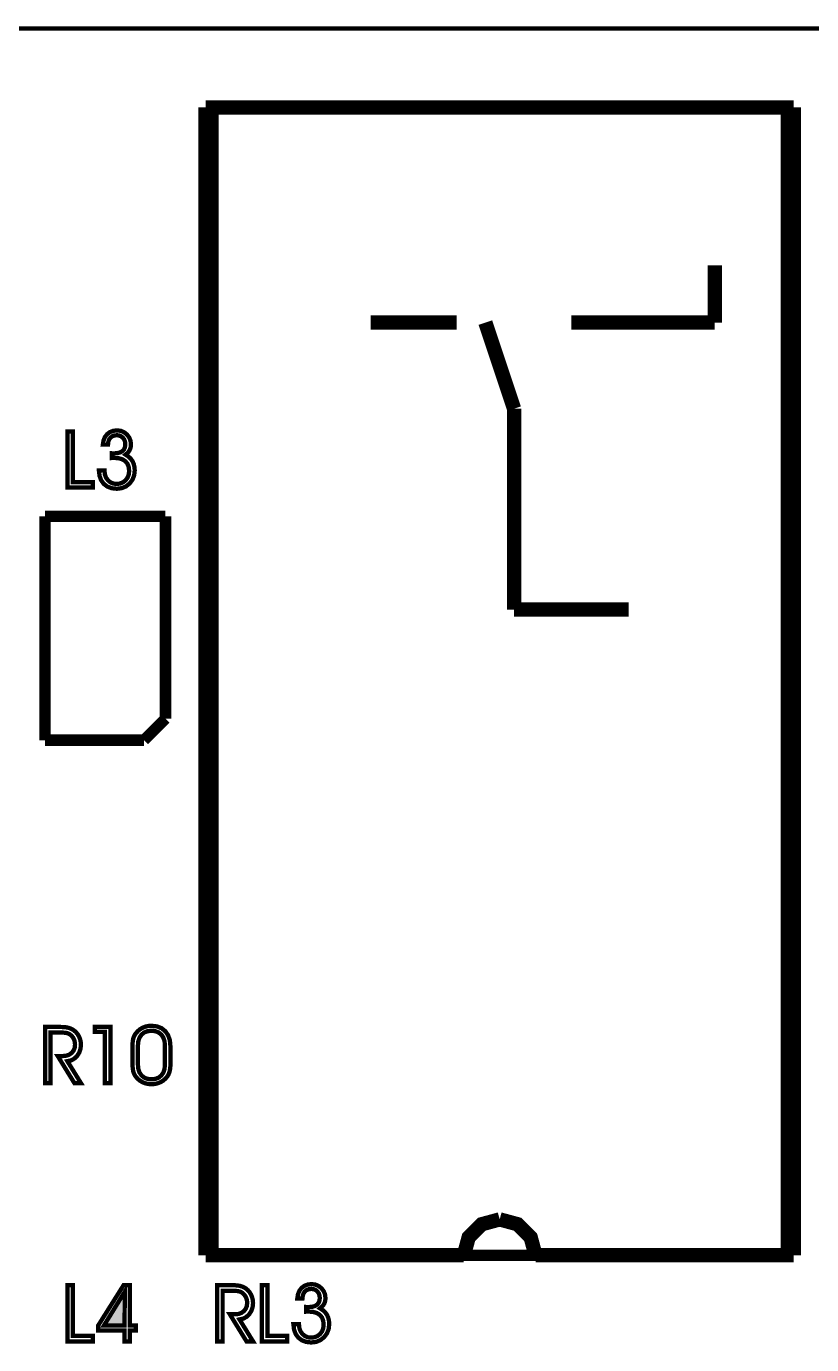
# Model space of a CAD drawing. Extents: x -2.25 to 2.25, y -2.04 to 2.05.
# Drawn here: x -1.2 to -0.652, y -0.724 to 0.195 of the extents above; entities that cross this region are included whole.
import ezdxf

# ---------------------------------------------------------------- set-up
doc = ezdxf.new("R2010")
doc.units = 0
doc.header["$LTSCALE"] = 0.000394
doc.layers.add('DD', color=7, linetype='CONTINUOUS')
doc.layers.add('TO', color=7, linetype='CONTINUOUS')

msp = doc.modelspace()

# ---------------------------------------------------------------- linework, layer by layer
at = {"layer": 'DD', "linetype": 'CONTINUOUS', "const_width": 0.003}
msp.add_lwpolyline([(-1.89, 0.193307), (1.81, 0.193307)], dxfattribs=at)
at = {"layer": 'TO', "color": 7, "linetype": 'CONTINUOUS'}
for points, const_width in [([(-1.074996, 0.138307), (-0.665, 0.138307)], 0.009996), ([(-1.074996, -0.661689), (-1.074996, 0.138307)], 0.009996), ([(-1.069996, -0.661689), (-1.069996, 0.138307)], 0.007996), ([(-1.069996, 0.138307), (-0.67, 0.138307)], 0.007996), ([(-0.67, -0.661689), (-0.67, 0.138307)], 0.007996), ([(-0.665, -0.661689), (-0.665, 0.138307)], 0.009996), ([(-0.719996, -0.011689), (-0.719996, 0.028307)], 0.009996), ([(-0.96, -0.011689), (-0.9, -0.011689)], 0.009996), ([(-0.88, -0.011689), (-0.859996, -0.071689)], 0.009996), ([(-0.819996, -0.011689), (-0.719996, -0.011689)], 0.009996), ([(-0.859996, -0.211689), (-0.859996, -0.071689)], 0.009996), ([(-1.153744, -0.126693), (-1.17137, -0.126693), (-1.17137, -0.087575), (-1.1675, -0.087575), (-1.1675, -0.122906), (-1.153744, -0.122906), (-1.153744, -0.126693)], 0.003), ([(-1.153744, -0.126693), (-1.17137, -0.126693), (-1.17137, -0.087575), (-1.1675, -0.087575), (-1.1675, -0.122906), (-1.153744, -0.122906), (-1.153744, -0.126693)], 0.003), ([(-1.1455, -0.114819), (-1.1455, -0.115138), (-1.145233, -0.117575), (-1.144433, -0.119717), (-1.143098, -0.121567), (-1.141367, -0.122983), (-1.139384, -0.123834), (-1.137146, -0.124118), (-1.134737, -0.123836), (-1.132629, -0.122988), (-1.130819, -0.121575), (-1.129438, -0.119725), (-1.12861, -0.117563), (-1.128335, -0.115083), (-1.128627, -0.112333), (-1.129504, -0.110061), (-1.130965, -0.108272), (-1.132991, -0.10698), (-1.135564, -0.106206), (-1.138677, -0.105949), (-1.13912, -0.105949), (-1.139492, -0.105952), (-1.139787, -0.105961), (-1.14004, -0.105972), (-1.140266, -0.105987), (-1.140476, -0.106004), (-1.140476, -0.102752), (-1.14027, -0.102768), (-1.140057, -0.102784), (-1.139835, -0.102795), (-1.139558, -0.102804), (-1.139208, -0.102807), (-1.13878, -0.102807), (-1.136415, -0.102629), (-1.134478, -0.102096), (-1.132965, -0.101209), (-1.131886, -0.099966), (-1.131237, -0.098377), (-1.13102, -0.096441), (-1.131206, -0.094716), (-1.131763, -0.09321), (-1.132689, -0.091921), (-1.133894, -0.090935), (-1.135287, -0.090346), (-1.13687, -0.09015), (-1.13865, -0.090342), (-1.140154, -0.09092), (-1.141382, -0.091882), (-1.142304, -0.093192), (-1.142868, -0.094809), (-1.143079, -0.096736), (-1.146657, -0.096736), (-1.146223, -0.093898), (-1.145248, -0.091479), (-1.143732, -0.08948), (-1.141751, -0.08799), (-1.139403, -0.087094), (-1.136689, -0.086795), (-1.134151, -0.087113), (-1.131879, -0.088066), (-1.129874, -0.089654), (-1.128315, -0.091681), (-1.127379, -0.093944), (-1.127067, -0.096441), (-1.127168, -0.097933), (-1.127469, -0.09929), (-1.127969, -0.100512), (-1.128691, -0.101636), (-1.129654, -0.102695), (-1.130854, -0.103693), (-1.128902, -0.104939), (-1.1273, -0.106421), (-1.126051, -0.108142), (-1.125155, -0.110095), (-1.124617, -0.112285), (-1.124437, -0.114709), (-1.124831, -0.11812), (-1.126016, -0.121148), (-1.127996, -0.123795), (-1.130572, -0.125837), (-1.133549, -0.127063), (-1.136925, -0.127472), (-1.140482, -0.127096), (-1.143502, -0.125968), (-1.145988, -0.124091), (-1.147845, -0.121556), (-1.148982, -0.118466), (-1.149398, -0.114819), (-1.1455, -0.114819)], 0.003), ([(-1.1455, -0.114819), (-1.1455, -0.115138), (-1.145233, -0.117575), (-1.144433, -0.119717), (-1.143098, -0.121567), (-1.141367, -0.122983), (-1.139384, -0.123834), (-1.137146, -0.124118), (-1.134737, -0.123836), (-1.132629, -0.122988), (-1.130819, -0.121575), (-1.129438, -0.119725), (-1.12861, -0.117563), (-1.128335, -0.115083), (-1.128627, -0.112333), (-1.129504, -0.110061), (-1.130965, -0.108272), (-1.132991, -0.10698), (-1.135564, -0.106206), (-1.138677, -0.105949), (-1.13912, -0.105949), (-1.139492, -0.105952), (-1.139787, -0.105961), (-1.14004, -0.105972), (-1.140266, -0.105987), (-1.140476, -0.106004), (-1.140476, -0.102752), (-1.14027, -0.102768), (-1.140057, -0.102784), (-1.139835, -0.102795), (-1.139558, -0.102804), (-1.139208, -0.102807), (-1.13878, -0.102807), (-1.136415, -0.102629), (-1.134478, -0.102096), (-1.132965, -0.101209), (-1.131886, -0.099966), (-1.131237, -0.098377), (-1.13102, -0.096441), (-1.131206, -0.094716), (-1.131763, -0.09321), (-1.132689, -0.091921), (-1.133894, -0.090935), (-1.135287, -0.090346), (-1.13687, -0.09015), (-1.13865, -0.090342), (-1.140154, -0.09092), (-1.141382, -0.091882), (-1.142304, -0.093192), (-1.142868, -0.094809), (-1.143079, -0.096736), (-1.146657, -0.096736), (-1.146223, -0.093898), (-1.145248, -0.091479), (-1.143732, -0.08948), (-1.141751, -0.08799), (-1.139403, -0.087094), (-1.136689, -0.086795), (-1.134151, -0.087113), (-1.131879, -0.088066), (-1.129874, -0.089654), (-1.128315, -0.091681), (-1.127379, -0.093944), (-1.127067, -0.096441), (-1.127168, -0.097933), (-1.127469, -0.09929), (-1.127969, -0.100512), (-1.128691, -0.101636), (-1.129654, -0.102695), (-1.130854, -0.103693), (-1.128902, -0.104939), (-1.1273, -0.106421), (-1.126051, -0.108142), (-1.125155, -0.110095), (-1.124617, -0.112285), (-1.124437, -0.114709), (-1.124831, -0.11812), (-1.126016, -0.121148), (-1.127996, -0.123795), (-1.130572, -0.125837), (-1.133549, -0.127063), (-1.136925, -0.127472), (-1.140482, -0.127096), (-1.143502, -0.125968), (-1.145988, -0.124091), (-1.147845, -0.121556), (-1.148982, -0.118466), (-1.149398, -0.114819), (-1.1455, -0.114819)], 0.003), ([(-1.186996, -0.302689), (-1.186996, -0.146689)], 0.007996), ([(-1.186996, -0.146689), (-1.102996, -0.146689)], 0.007996), ([(-1.102996, -0.287689), (-1.102996, -0.146689)], 0.007996), ([(-0.859996, -0.211689), (-0.779996, -0.211689)], 0.009996), ([(-1.117996, -0.302689), (-1.102996, -0.287689)], 0.007996), ([(-1.186996, -0.302689), (-1.117996, -0.302689)], 0.007996), ([(-1.183122, -0.506417), (-1.183122, -0.541693), (-1.186909, -0.541693), (-1.186909, -0.502575), (-1.176402, -0.502575), (-1.174242, -0.502633), (-1.172385, -0.502807), (-1.170827, -0.503098), (-1.169465, -0.503522), (-1.168191, -0.5041), (-1.167, -0.504831), (-1.165551, -0.506044), (-1.164321, -0.507503), (-1.163307, -0.509213), (-1.162551, -0.511075), (-1.162099, -0.513009), (-1.161949, -0.515016), (-1.162248, -0.517903), (-1.163147, -0.520508), (-1.164646, -0.522831), (-1.166599, -0.524689), (-1.16885, -0.52588), (-1.171402, -0.526406), (-1.161949, -0.541693), (-1.166516, -0.541693), (-1.178126, -0.522831), (-1.174421, -0.522831), (-1.172101, -0.522589), (-1.17009, -0.521865), (-1.168386, -0.520657), (-1.167095, -0.519069), (-1.166318, -0.517203), (-1.166059, -0.515063), (-1.166138, -0.513729), (-1.166375, -0.512475), (-1.166772, -0.511303), (-1.167319, -0.510224), (-1.168022, -0.50924), (-1.168882, -0.50835), (-1.169705, -0.50772), (-1.170631, -0.507222), (-1.171661, -0.506854), (-1.173027, -0.506612), (-1.174959, -0.506466), (-1.177457, -0.506417), (-1.183122, -0.506417)], 0.003), ([(-1.183122, -0.506417), (-1.183122, -0.541693), (-1.186909, -0.541693), (-1.186909, -0.502575), (-1.176402, -0.502575), (-1.174242, -0.502633), (-1.172385, -0.502807), (-1.170827, -0.503098), (-1.169465, -0.503522), (-1.168191, -0.5041), (-1.167, -0.504831), (-1.165551, -0.506044), (-1.164321, -0.507503), (-1.163307, -0.509213), (-1.162551, -0.511075), (-1.162099, -0.513009), (-1.161949, -0.515016), (-1.162248, -0.517903), (-1.163147, -0.520508), (-1.164646, -0.522831), (-1.166599, -0.524689), (-1.16885, -0.52588), (-1.171402, -0.526406), (-1.161949, -0.541693), (-1.166516, -0.541693), (-1.178126, -0.522831), (-1.174421, -0.522831), (-1.172101, -0.522589), (-1.17009, -0.521865), (-1.168386, -0.520657), (-1.167095, -0.519069), (-1.166318, -0.517203), (-1.166059, -0.515063), (-1.166138, -0.513729), (-1.166375, -0.512475), (-1.166772, -0.511303), (-1.167319, -0.510224), (-1.168022, -0.50924), (-1.168882, -0.50835), (-1.169705, -0.50772), (-1.170631, -0.507222), (-1.171661, -0.506854), (-1.173027, -0.506612), (-1.174959, -0.506466), (-1.177457, -0.506417), (-1.183122, -0.506417)], 0.003), ([(-1.141244, -0.541693), (-1.145327, -0.541693), (-1.145327, -0.505929), (-1.15215, -0.505929), (-1.15215, -0.502575), (-1.141244, -0.502575), (-1.141244, -0.541693)], 0.003), ([(-1.141244, -0.541693), (-1.145327, -0.541693), (-1.145327, -0.505929), (-1.15215, -0.505929), (-1.15215, -0.502575), (-1.141244, -0.502575), (-1.141244, -0.541693)], 0.003), ([(-1.126004, -0.527937), (-1.126004, -0.516339), (-1.125943, -0.514018), (-1.125762, -0.512115), (-1.125465, -0.510626), (-1.12503, -0.509376), (-1.12444, -0.508179), (-1.123693, -0.507039), (-1.122306, -0.505471), (-1.120726, -0.504162), (-1.118953, -0.503114), (-1.117021, -0.502358), (-1.114964, -0.501901), (-1.11278, -0.501748), (-1.108971, -0.502173), (-1.10574, -0.503445), (-1.103087, -0.505563), (-1.101117, -0.50843), (-1.099934, -0.511949), (-1.099539, -0.516118), (-1.099539, -0.528102), (-1.099597, -0.530093), (-1.099769, -0.531842), (-1.100055, -0.533346), (-1.100461, -0.534683), (-1.101003, -0.535905), (-1.101685, -0.537016), (-1.10304, -0.538625), (-1.104626, -0.539969), (-1.106445, -0.541051), (-1.108437, -0.54184), (-1.110548, -0.542314), (-1.11278, -0.542472), (-1.11496, -0.542322), (-1.11701, -0.541871), (-1.118933, -0.541114), (-1.120713, -0.540073), (-1.122317, -0.538762), (-1.123748, -0.537181), (-1.124463, -0.536106), (-1.125035, -0.534881), (-1.125465, -0.533512), (-1.125762, -0.531934), (-1.125943, -0.530074), (-1.126004, -0.527937)], 0.003), ([(-1.126004, -0.527937), (-1.126004, -0.516339), (-1.125943, -0.514018), (-1.125762, -0.512115), (-1.125465, -0.510626), (-1.12503, -0.509376), (-1.12444, -0.508179), (-1.123693, -0.507039), (-1.122306, -0.505471), (-1.120726, -0.504162), (-1.118953, -0.503114), (-1.117021, -0.502358), (-1.114964, -0.501901), (-1.11278, -0.501748), (-1.108971, -0.502173), (-1.10574, -0.503445), (-1.103087, -0.505563), (-1.101117, -0.50843), (-1.099934, -0.511949), (-1.099539, -0.516118), (-1.099539, -0.528102), (-1.099597, -0.530093), (-1.099769, -0.531842), (-1.100055, -0.533346), (-1.100461, -0.534683), (-1.101003, -0.535905), (-1.101685, -0.537016), (-1.10304, -0.538625), (-1.104626, -0.539969), (-1.106445, -0.541051), (-1.108437, -0.54184), (-1.110548, -0.542314), (-1.11278, -0.542472), (-1.11496, -0.542322), (-1.11701, -0.541871), (-1.118933, -0.541114), (-1.120713, -0.540073), (-1.122317, -0.538762), (-1.123748, -0.537181), (-1.124463, -0.536106), (-1.125035, -0.534881), (-1.125465, -0.533512), (-1.125762, -0.531934), (-1.125943, -0.530074), (-1.126004, -0.527937)], 0.003), ([(-1.122217, -0.528772), (-1.121938, -0.531777), (-1.121104, -0.534301), (-1.119713, -0.536346), (-1.117838, -0.537854), (-1.11553, -0.53876), (-1.112791, -0.539063), (-1.11006, -0.538763), (-1.107756, -0.537866), (-1.105878, -0.536374), (-1.104492, -0.534348), (-1.10366, -0.53185), (-1.103382, -0.528882), (-1.103382, -0.515394), (-1.10366, -0.512441), (-1.104497, -0.509946), (-1.105894, -0.507909), (-1.107777, -0.506413), (-1.110076, -0.505516), (-1.112791, -0.505217), (-1.11553, -0.505519), (-1.117838, -0.506425), (-1.119713, -0.507937), (-1.121104, -0.51), (-1.121938, -0.512538), (-1.122217, -0.515559), (-1.122217, -0.528772)], 0.003), ([(-1.122217, -0.528772), (-1.121938, -0.531777), (-1.121104, -0.534301), (-1.119713, -0.536346), (-1.117838, -0.537854), (-1.11553, -0.53876), (-1.112791, -0.539063), (-1.11006, -0.538763), (-1.107756, -0.537866), (-1.105878, -0.536374), (-1.104492, -0.534348), (-1.10366, -0.53185), (-1.103382, -0.528882), (-1.103382, -0.515394), (-1.10366, -0.512441), (-1.104497, -0.509946), (-1.105894, -0.507909), (-1.107777, -0.506413), (-1.110076, -0.505516), (-1.112791, -0.505217), (-1.11553, -0.505519), (-1.117838, -0.506425), (-1.119713, -0.507937), (-1.121104, -0.51), (-1.121938, -0.512538), (-1.122217, -0.515559), (-1.122217, -0.528772)], 0.003), ([(-0.869996, -0.636685), (-0.882597, -0.640107), (-0.891574, -0.649085), (-0.894996, -0.661685)], 0.009996), ([(-0.869996, -0.636685), (-0.882597, -0.640107), (-0.891574, -0.649085), (-0.894996, -0.661685)], 0.009996), ([(-0.844996, -0.661685), (-0.848418, -0.649085), (-0.857396, -0.640107), (-0.869996, -0.636685)], 0.009996), ([(-0.844996, -0.661685), (-0.848418, -0.649085), (-0.857396, -0.640107), (-0.869996, -0.636685)], 0.009996), ([(-1.074996, -0.661689), (-0.895, -0.661689)], 0.009996), ([(-1.069996, -0.661689), (-0.67, -0.661689)], 0.007996), ([(-0.844996, -0.661689), (-0.665, -0.661689)], 0.009996), ([(-1.153744, -0.721693), (-1.17137, -0.721693), (-1.17137, -0.682575), (-1.1675, -0.682575), (-1.1675, -0.717906), (-1.153744, -0.717906), (-1.153744, -0.721693)], 0.003), ([(-1.153744, -0.721693), (-1.17137, -0.721693), (-1.17137, -0.682575), (-1.1675, -0.682575), (-1.1675, -0.717906), (-1.153744, -0.717906), (-1.153744, -0.721693)], 0.003), ([(-1.127846, -0.721693), (-1.131634, -0.721693), (-1.131634, -0.714138), (-1.149957, -0.714138), (-1.149957, -0.710724), (-1.132232, -0.682575), (-1.127846, -0.682575), (-1.127846, -0.710724), (-1.123602, -0.710724), (-1.123602, -0.714138), (-1.127846, -0.714138), (-1.127846, -0.721693)], 0.003), ([(-1.127846, -0.721693), (-1.131634, -0.721693), (-1.131634, -0.714138), (-1.149957, -0.714138), (-1.149957, -0.710724), (-1.132232, -0.682575), (-1.127846, -0.682575), (-1.127846, -0.710724), (-1.123602, -0.710724), (-1.123602, -0.714138), (-1.127846, -0.714138), (-1.127846, -0.721693)], 0.003), ([(-1.131524, -0.710724), (-1.13137, -0.687087), (-1.145933, -0.710724), (-1.131524, -0.710724)], 0.003), ([(-1.131524, -0.710724), (-1.13137, -0.687087), (-1.145933, -0.710724), (-1.131524, -0.710724)], 0.003), ([(-1.063122, -0.686417), (-1.063122, -0.721693), (-1.066909, -0.721693), (-1.066909, -0.682575), (-1.056402, -0.682575), (-1.054242, -0.682633), (-1.052385, -0.682807), (-1.050827, -0.683098), (-1.049465, -0.683522), (-1.048191, -0.6841), (-1.047, -0.684831), (-1.045551, -0.686044), (-1.044321, -0.687503), (-1.043307, -0.689213), (-1.042551, -0.691075), (-1.042099, -0.693009), (-1.041949, -0.695016), (-1.042248, -0.697903), (-1.043147, -0.700508), (-1.044646, -0.702831), (-1.046599, -0.704689), (-1.04885, -0.70588), (-1.051402, -0.706406), (-1.041949, -0.721693), (-1.046516, -0.721693), (-1.058126, -0.702831), (-1.054421, -0.702831), (-1.052101, -0.702589), (-1.05009, -0.701865), (-1.048386, -0.700657), (-1.047095, -0.699069), (-1.046318, -0.697203), (-1.046059, -0.695063), (-1.046138, -0.693729), (-1.046375, -0.692475), (-1.046772, -0.691303), (-1.047319, -0.690224), (-1.048022, -0.68924), (-1.048882, -0.68835), (-1.049705, -0.68772), (-1.050631, -0.687222), (-1.051661, -0.686854), (-1.053027, -0.686612), (-1.054959, -0.686466), (-1.057457, -0.686417), (-1.063122, -0.686417)], 0.003), ([(-1.063122, -0.686417), (-1.063122, -0.721693), (-1.066909, -0.721693), (-1.066909, -0.682575), (-1.056402, -0.682575), (-1.054242, -0.682633), (-1.052385, -0.682807), (-1.050827, -0.683098), (-1.049465, -0.683522), (-1.048191, -0.6841), (-1.047, -0.684831), (-1.045551, -0.686044), (-1.044321, -0.687503), (-1.043307, -0.689213), (-1.042551, -0.691075), (-1.042099, -0.693009), (-1.041949, -0.695016), (-1.042248, -0.697903), (-1.043147, -0.700508), (-1.044646, -0.702831), (-1.046599, -0.704689), (-1.04885, -0.70588), (-1.051402, -0.706406), (-1.041949, -0.721693), (-1.046516, -0.721693), (-1.058126, -0.702831), (-1.054421, -0.702831), (-1.052101, -0.702589), (-1.05009, -0.701865), (-1.048386, -0.700657), (-1.047095, -0.699069), (-1.046318, -0.697203), (-1.046059, -0.695063), (-1.046138, -0.693729), (-1.046375, -0.692475), (-1.046772, -0.691303), (-1.047319, -0.690224), (-1.048022, -0.68924), (-1.048882, -0.68835), (-1.049705, -0.68772), (-1.050631, -0.687222), (-1.051661, -0.686854), (-1.053027, -0.686612), (-1.054959, -0.686466), (-1.057457, -0.686417), (-1.063122, -0.686417)], 0.003), ([(-1.018146, -0.721693), (-1.035772, -0.721693), (-1.035772, -0.682575), (-1.031902, -0.682575), (-1.031902, -0.717906), (-1.018146, -0.717906), (-1.018146, -0.721693)], 0.003), ([(-1.018146, -0.721693), (-1.035772, -0.721693), (-1.035772, -0.682575), (-1.031902, -0.682575), (-1.031902, -0.717906), (-1.018146, -0.717906), (-1.018146, -0.721693)], 0.003), ([(-1.009902, -0.709819), (-1.009902, -0.710138), (-1.009635, -0.712575), (-1.008835, -0.714717), (-1.0075, -0.716567), (-1.005769, -0.717983), (-1.003785, -0.718834), (-1.001547, -0.719118), (-0.999139, -0.718836), (-0.99703, -0.717988), (-0.99522, -0.716575), (-0.99384, -0.714725), (-0.993012, -0.712563), (-0.992736, -0.710083), (-0.993029, -0.707333), (-0.993906, -0.705061), (-0.995366, -0.703272), (-0.997393, -0.70198), (-0.999965, -0.701206), (-1.003079, -0.700949), (-1.003521, -0.700949), (-1.003893, -0.700952), (-1.004189, -0.700961), (-1.004441, -0.700972), (-1.004668, -0.700987), (-1.004878, -0.701004), (-1.004878, -0.697752), (-1.004671, -0.697768), (-1.004459, -0.697784), (-1.004236, -0.697795), (-1.00396, -0.697804), (-1.00361, -0.697807), (-1.003181, -0.697807), (-1.000817, -0.697629), (-0.99888, -0.697096), (-0.997366, -0.696209), (-0.996288, -0.694966), (-0.995639, -0.693377), (-0.995421, -0.691441), (-0.995607, -0.689716), (-0.996164, -0.68821), (-0.997091, -0.686921), (-0.998295, -0.685935), (-0.999689, -0.685346), (-1.001272, -0.68515), (-1.003051, -0.685342), (-1.004555, -0.68592), (-1.005783, -0.686882), (-1.006705, -0.688192), (-1.00727, -0.689809), (-1.00748, -0.691736), (-1.011059, -0.691736), (-1.010624, -0.688898), (-1.00965, -0.686479), (-1.008134, -0.68448), (-1.006152, -0.68299), (-1.003805, -0.682094), (-1.001091, -0.681795), (-0.998553, -0.682113), (-0.99628, -0.683066), (-0.994276, -0.684654), (-0.992717, -0.686681), (-0.991781, -0.688944), (-0.991469, -0.691441), (-0.991569, -0.692933), (-0.99187, -0.69429), (-0.99237, -0.695512), (-0.993093, -0.696636), (-0.994055, -0.697695), (-0.995256, -0.698693), (-0.993304, -0.699939), (-0.991702, -0.701421), (-0.990453, -0.703142), (-0.989557, -0.705095), (-0.989018, -0.707285), (-0.988839, -0.709709), (-0.989233, -0.71312), (-0.990418, -0.716148), (-0.992398, -0.718795), (-0.994973, -0.720837), (-0.997951, -0.722063), (-1.001327, -0.722472), (-1.004884, -0.722096), (-1.007904, -0.720968), (-1.01039, -0.719091), (-1.012247, -0.716556), (-1.013383, -0.713466), (-1.013799, -0.709819), (-1.009902, -0.709819)], 0.003), ([(-1.009902, -0.709819), (-1.009902, -0.710138), (-1.009635, -0.712575), (-1.008835, -0.714717), (-1.0075, -0.716567), (-1.005769, -0.717983), (-1.003785, -0.718834), (-1.001547, -0.719118), (-0.999139, -0.718836), (-0.99703, -0.717988), (-0.99522, -0.716575), (-0.99384, -0.714725), (-0.993012, -0.712563), (-0.992736, -0.710083), (-0.993029, -0.707333), (-0.993906, -0.705061), (-0.995366, -0.703272), (-0.997393, -0.70198), (-0.999965, -0.701206), (-1.003079, -0.700949), (-1.003521, -0.700949), (-1.003893, -0.700952), (-1.004189, -0.700961), (-1.004441, -0.700972), (-1.004668, -0.700987), (-1.004878, -0.701004), (-1.004878, -0.697752), (-1.004671, -0.697768), (-1.004459, -0.697784), (-1.004236, -0.697795), (-1.00396, -0.697804), (-1.00361, -0.697807), (-1.003181, -0.697807), (-1.000817, -0.697629), (-0.99888, -0.697096), (-0.997366, -0.696209), (-0.996288, -0.694966), (-0.995639, -0.693377), (-0.995421, -0.691441), (-0.995607, -0.689716), (-0.996164, -0.68821), (-0.997091, -0.686921), (-0.998295, -0.685935), (-0.999689, -0.685346), (-1.001272, -0.68515), (-1.003051, -0.685342), (-1.004555, -0.68592), (-1.005783, -0.686882), (-1.006705, -0.688192), (-1.00727, -0.689809), (-1.00748, -0.691736), (-1.011059, -0.691736), (-1.010624, -0.688898), (-1.00965, -0.686479), (-1.008134, -0.68448), (-1.006152, -0.68299), (-1.003805, -0.682094), (-1.001091, -0.681795), (-0.998553, -0.682113), (-0.99628, -0.683066), (-0.994276, -0.684654), (-0.992717, -0.686681), (-0.991781, -0.688944), (-0.991469, -0.691441), (-0.991569, -0.692933), (-0.99187, -0.69429), (-0.99237, -0.695512), (-0.993093, -0.696636), (-0.994055, -0.697695), (-0.995256, -0.698693), (-0.993304, -0.699939), (-0.991702, -0.701421), (-0.990453, -0.703142), (-0.989557, -0.705095), (-0.989018, -0.707285), (-0.988839, -0.709709), (-0.989233, -0.71312), (-0.990418, -0.716148), (-0.992398, -0.718795), (-0.994973, -0.720837), (-0.997951, -0.722063), (-1.001327, -0.722472), (-1.004884, -0.722096), (-1.007904, -0.720968), (-1.01039, -0.719091), (-1.012247, -0.716556), (-1.013383, -0.713466), (-1.013799, -0.709819), (-1.009902, -0.709819)], 0.003)]:
    msp.add_lwpolyline(points, dxfattribs=dict(at, const_width=const_width))
at = {"layer": 'TO', "color": 7}
msp.add_solid([(-1.131524, -0.710724), (-1.13137, -0.687087), (-1.131524, -0.710724), (-1.145933, -0.710724)], dxfattribs=at)

doc.saveas('drawing.dxf')
